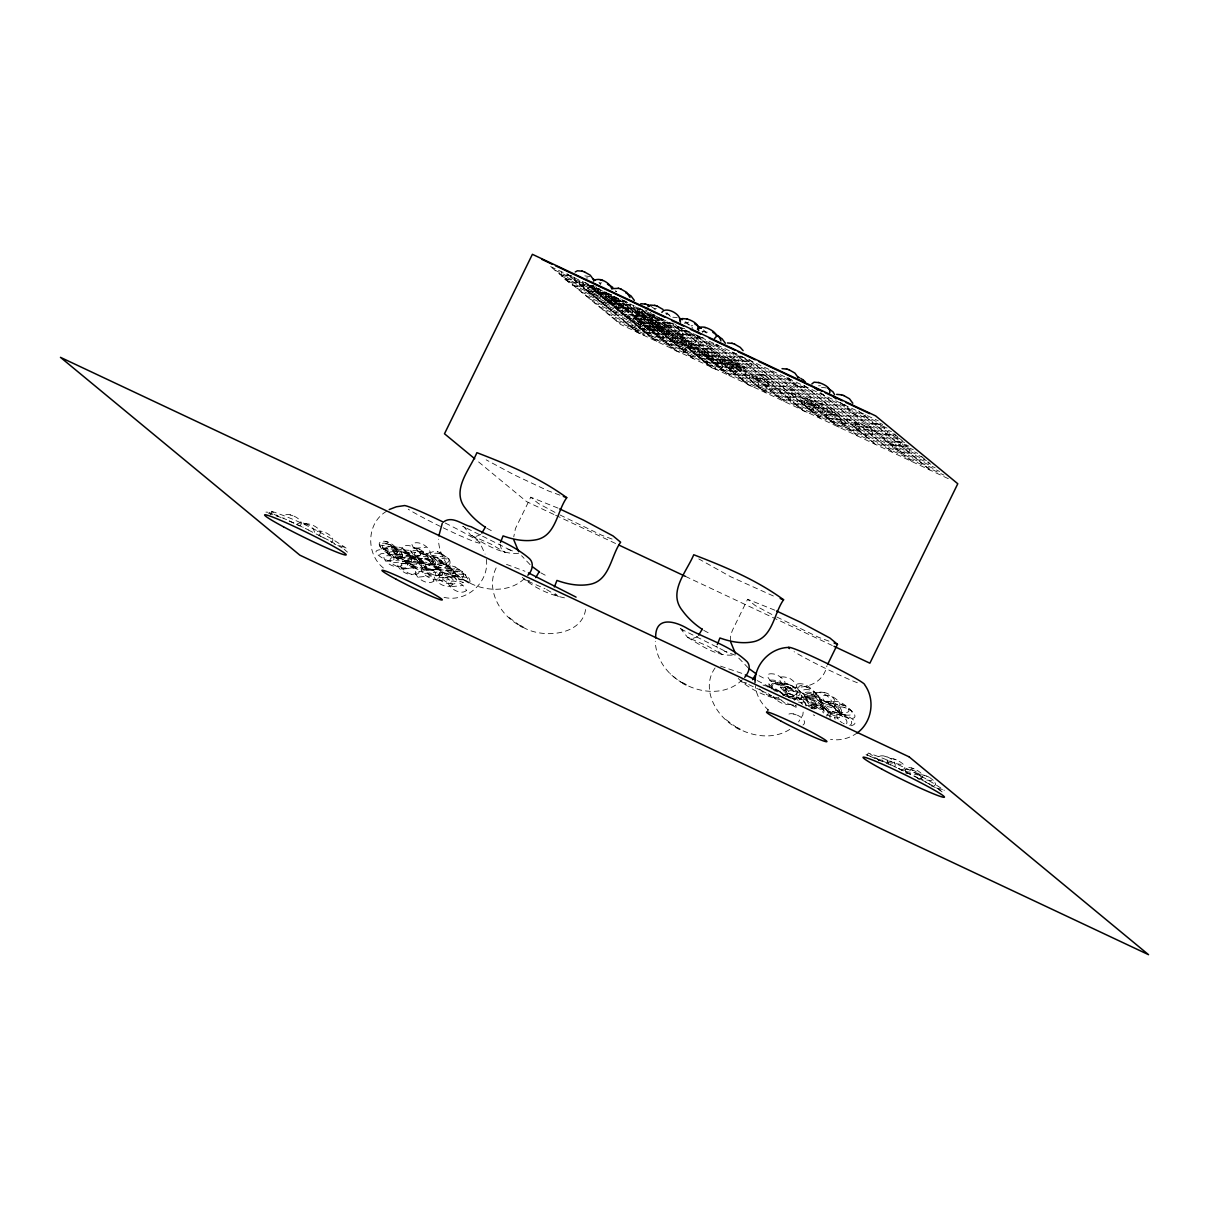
<?xml version="1.0" encoding="UTF-8"?>
<svg xmlns="http://www.w3.org/2000/svg" width="1209" height="1209" viewBox="0 0 1209 1209"><rect width="100%" height="100%" fill="white"/><g stroke="black" fill="none" stroke-linecap="round" stroke-linejoin="round"><path stroke-width="0.75" stroke-dasharray="5 3.75" d="M803.169 712.086L802.836 714.987L798.59 721.879M428.953 569.998C443.93 572.885 429.165 557.44 421.805 558.981C414.672 558.951 403.474 545.289 417.15 548.372M437.567 567.746L435.3 569.53L430.434 569.091M467.777 579.066C456.79 557.485 435.24 576.013 465.631 580.26M611.089 294.769L608.822 296.553L603.956 296.114M702.731 332.324L702.792 331.085M865.976 414.763L863.725 416.546L858.843 416.108M805.829 705.996L805.436 703.562L802.413 700.238M296.522 524.555C301.479 519.674 315.292 526.444 314.476 533.365M437.613 567.233L439.88 565.449L444.746 565.888M574.547 277.843C574.895 284.523 589.221 291.853 592.833 285.551M847.66 406.405C847.932 412.042 854.567 414.763 859.327 416.259M903.425 770.904C908.382 766.007 922.195 772.778 921.364 779.714M794.328 699.92L795.975 698.53L802.141 703.865M771.221 689.039L773.805 682.511C792.469 690.823 821.667 690.097 826.986 665.691M496.143 567.898C485.051 590.324 500.858 616.696 521.759 626.579M270.529 514.369L271.859 511.649L278.659 516.636M558.014 508.112L530.781 497.201L515.457 528.484L513.765 536.856M774.848 610.197L747.63 599.286L732.306 630.569L730.568 635.919L730.659 641.964M766.748 712.131L768.093 709.396M866.944 755.776L868.289 753.056C894.841 761.866 921.228 774.637 944.32 790.369M611.346 294.528C610.741 301.6 623.36 307.434 629.179 303.927M684.506 323.392L688.662 322.108M702.716 331.961L703.638 331.145M812.116 708.64C812.735 700.767 799.935 696.505 793.3 698.53M846.602 723.783C850.305 716.272 824.765 707.341 830.266 718.282M469.999 582.224C470.633 575.136 459.224 570.557 453.103 572.023C449.914 574.97 455.778 578.975 458.166 580.396C459.964 581.68 467.082 583.675 461.022 581.756M524.328 578.703C509.624 592.546 486.199 591.609 469.122 582.708M742.341 679.639C727.848 694.616 703.487 693.966 685.971 684.793M715.078 667.957C699.845 689.236 717.209 718.856 738.608 728.664M386.638 511.241C366.04 522.998 365.662 554.719 384.16 568.593M788.132 696.671L794.041 696.218L800.932 699.165M788.857 697.079C795.295 694.888 804.469 699.346 806.645 705.799M796.217 698.061C802.338 689.07 770.027 681.362 782.208 693.921M829.601 716.589C834.422 710.106 811.964 700.011 812.841 709.351M561.641 272.07C557.379 278.75 579.066 288.467 578.552 279.385M579.852 280.639C576.572 287.243 594.027 295.782 597.201 289.163M593.679 285.596C590.657 290.855 599.921 294.996 604.424 296.265M606.208 292.2L599.573 292.502M616.258 297.777C612.011 304.456 633.697 314.189 633.168 305.106M624.418 300.769C617.935 303.096 609.427 298.653 606.525 292.608M894.811 766.702C898.091 760.113 880.636 751.56 877.462 758.194M789.809 729.375C774.924 738.971 755.157 737.173 739.878 729.329M857.377 732.835C849.7 738.321 839.892 741.041 830.523 739.319M480.804 534.514L475.923 536.433L470.815 535.315L464.483 527.532M697.653 636.599L692.772 638.503L687.649 637.4L681.332 629.617M785.382 696.611L790.731 696.52L795.522 698.303M790.58 704.152C783.855 705.844 777.281 701.129 773.035 696.611M806.811 705.708C813.037 704.318 819.898 707.99 823.571 712.962M826.231 716.06C833.001 712.433 821.138 705.648 816.664 704.968M849.731 725.46C859.599 719.506 828.83 707.008 835.147 719.219M599.271 288.83C591.866 294.059 612.872 305.227 615.411 297.731M640.06 309.58C628.907 318.269 669.076 326.974 651.651 314.416C620.761 308.809 672.657 338.913 656.85 317.332M653.903 314.536C646.498 319.765 667.489 330.934 670.028 323.438M674.123 323.226L668.033 323.166M299.59 525.93C307.857 520.55 283.072 508.4 283.903 518.238M318.723 535.239C327.05 529.89 302.054 517.633 303.036 527.547M805.95 386.835C799.391 388.21 790.656 384.235 788.54 377.661M331.281 542.509C338.686 537.28 317.695 526.111 315.141 533.607M803.003 725.037C810.332 719.793 789.568 708.731 786.878 716.151M933.529 786.288L935.796 784.505L934.33 781.241M382.83 548.69L393.605 547.632M415.443 548.251L426.203 547.209M379.611 555.082C381.545 549.4 405.257 561.626 398.547 550.201C395.963 547.314 392.411 545.395 388.693 544.352C375.017 541.284 386.23 554.931 393.363 554.976M396.9 554.704L407.675 553.646M397.444 556.639L408.204 555.596M387.182 561.188L397.942 560.13M393.575 562.653L404.335 561.611M411.302 562.487L422.077 561.429M411.559 564.407L422.319 563.364M401.222 568.91L411.997 567.852M404.244 568.925L415.019 567.867M425.251 570.149L436.011 569.091M428.031 570.134C433.714 566.341 463.712 578.144 444.353 562.563C435.603 556.457 426.203 562.714 438.867 569.122M424.631 573.429L435.406 572.371M419.16 577.041L429.92 575.998M438.686 577.645L453.798 576.784L455.959 575.59L455.566 573.142L452.68 569.862L444.262 565.736M442.343 578.083L453.118 577.025M437.734 580.773L448.509 579.731M451.622 586.622L462.382 585.579M732.201 655.097C715.819 656.185 701.069 645.364 687.649 637.4L707.975 646.226L722.241 654.719L718.267 651.273L716.816 646.195M586.153 277.994L587.876 277.904M599.996 282.951L601.704 282.861M587.151 283.783C572.9 287.213 606.208 303.535 600.148 290.16M600.072 289.329L592.561 287.999L585.368 283.042M654.613 308.658L656.321 308.567M654.689 315.035L649.822 314.597M672.824 317.226L677.206 317.514M691.034 325.81L692.742 325.705M818.478 385.807L820.488 385.716M767.322 686.833L774.909 688.269L781.906 693.074M793.875 705.255L784.943 703.2L778.324 697.623M850.97 725.778C867.896 721.486 825.294 704.877 839.877 721.168M605.649 292.366C590.445 295.404 625.113 312.451 618.207 298.532M265.935 512.117L267.763 512.223M404.169 550.035L418.133 550.805M344.233 547.163L334.062 543.974M900.992 770.057C916.15 767.005 881.693 750.003 888.434 763.892M918.855 779.08C933.877 776.163 900.131 759.116 906.145 772.717M942.491 789.462L936.884 788.087M720.473 666.114L741.858 673.353M564.482 597.851C549.324 594.768 533.849 587.68 522.258 577.343M444.066 597.337C467.248 603.14 491.081 580.622 485.973 557.047M781.331 699.935C765.675 696.58 749.429 689.508 737.868 678.158M584.793 275.864L590.173 276.604M561.278 275.561L577.418 277.768M565.646 279.173L581.801 281.38C586.546 285.596 579.821 288.195 576.285 286.201M579.474 284.13L593.831 286.095M590.733 285.732L594.329 286.216M588.224 291.369L612.041 294.664M611.527 297.671L620.489 298.895M606.434 299.938L622.575 302.144C629.693 318.677 589.765 293.983 612.887 296.492M601.341 302.205L626.957 305.756C631.702 309.957 624.977 312.572 621.441 310.562M615.185 307.162L640.785 310.713C645.53 314.914 638.82 317.529 635.269 315.519M638.473 313.463L654.628 315.67L652.86 313.992M633.38 315.73L649.535 317.937C654.281 322.138 647.556 324.753 644.019 322.758M637.763 319.342L663.363 322.894C668.109 327.11 661.399 329.709 657.862 327.715M642.13 322.954L658.285 325.161C663.031 329.377 656.306 331.976 652.769 329.981M702.006 331.402L705.588 331.886L706.706 333.503M702.489 331.523L709.668 332.49M646.498 326.566L662.653 328.772C667.398 332.989 660.673 335.588 657.137 333.593M631.959 327.503L648.1 329.709C652.845 333.911 646.135 336.51 642.583 334.515M650.88 330.193L667.02 332.399C671.766 336.601 665.056 339.2 661.519 337.205M679.262 334.213L695.402 336.419C700.162 340.636 693.437 343.235 689.901 341.24M698.182 336.903L703.562 337.643M645.787 332.46L661.928 334.666C666.688 338.868 659.963 341.467 656.427 339.472M659.615 337.417L675.771 339.623C680.516 343.824 673.791 346.424 670.254 344.429M673.458 342.374L689.598 344.58C694.344 348.781 687.634 351.381 684.098 349.386M668.365 344.641L703.442 349.537C708.187 353.738 701.462 356.338 697.925 354.343M682.193 349.597L698.349 351.804C703.094 356.005 696.384 358.62 692.833 356.61M696.036 354.554L712.177 356.761C716.937 360.962 710.212 363.577 706.676 361.567M733.878 359.934L750.033 362.141C754.779 366.342 748.054 368.941 744.517 366.947M700.404 358.166L716.559 360.373C721.305 364.574 714.579 367.188 711.043 365.194M719.325 360.856L735.48 363.063C740.225 367.264 733.515 369.878 729.964 367.868M704.787 361.778L720.927 363.985C725.672 368.186 718.962 370.8 715.411 368.805M714.247 363.123L739.848 366.675C744.593 370.876 737.883 373.49 734.347 371.495M728.075 368.08L744.23 370.286C748.976 374.488 742.25 377.102 738.714 375.107M755.746 377.994L771.886 380.2C776.646 384.417 769.921 387.016 766.385 385.021M821.485 387.288L826.865 388.029M800.902 402.37L817.057 404.577C821.803 408.778 815.078 411.377 811.541 409.383M805.285 405.982L830.885 409.534C835.631 413.735 828.921 416.334 825.369 414.339M827.863 418.163L844.003 420.369C848.748 424.571 842.038 427.185 838.487 425.19M841.691 423.12L857.846 425.326C862.591 429.527 855.866 432.142 852.33 430.147M855.534 428.077L871.674 430.283C878.792 446.831 838.865 422.122 861.987 424.631M891.94 445.214L908.095 447.421C912.84 451.637 906.115 454.236 902.579 452.242M379.324 545.017L395.479 547.224C395.932 555.808 405.937 564.663 414.974 560.538C412.133 548.871 398.456 550.775 389.963 552.029M382.24 547.798L398.396 550.004M410.697 551.803L426.837 554.009L428.364 558.074L424.767 559.525M431.386 555.309L447.542 557.515C452.287 561.732 445.577 564.331 442.026 562.336M392.91 550.745L409.05 552.951C416.168 569.484 376.241 544.791 399.363 547.299M385.323 550.579C394.24 552.921 399.438 565.238 384.87 559.51C361.068 546.015 391.716 549.022 401.584 552.921C406.98 562.517 389.056 556.911 386.381 552.075C381.001 542.478 398.91 548.085 401.584 552.921M433.185 557.122L449.325 559.329C455.914 576.648 414.415 548.886 437.854 551.878M414.672 555.097L430.827 557.304C435.572 561.52 428.863 564.119 425.311 562.125M397.308 554.266L413.448 556.472M417.785 557.984L433.925 560.19C438.686 564.391 431.961 567.006 428.424 564.996M428.606 560.598L444.761 562.805C449.506 567.006 442.781 569.62 439.245 567.61M400.255 556.971L416.395 559.178C421.155 563.379 414.43 565.993 410.894 563.983M419.795 562.064L449.219 566.265M404.32 560.326L420.475 562.533C427.578 579.081 387.651 554.372 410.773 556.896M418.314 562.971L434.469 565.177M436.268 566.961L452.408 569.167C457.153 573.368 450.443 575.968 446.907 573.973M446.469 569.681L462.609 571.887C469.727 588.435 429.799 563.726 452.922 566.235M438.293 569.333L454.448 571.54M450.126 572.809L466.266 575.016M452.725 575.514L468.88 577.721M878.082 759.63L894.237 761.836M887.497 762.516L903.637 764.723M905.36 771.554L921.5 773.76M905.889 773.246L920.245 775.211M918.024 778.838L934.179 781.044L929.948 777.689M518.495 553.48C501.01 554.342 485.051 544.428 470.815 535.315L491.126 544.156L505.392 552.649L501.418 549.203L499.967 544.11M571.615 275.576C558.377 273.234 570.013 286.321 576.769 286.352M598.243 288.286C602.384 292.049 593.679 286.397 591.533 287.394C585.473 286.397 587.816 293.183 591.322 294.679C595.901 300.149 612.812 300.346 602.233 291.626M598.576 291.384C584.174 289.268 599.15 303.973 606.102 302.507C617.013 301.57 602.158 291.021 599.059 291.535M602.943 294.996C588.541 292.895 603.518 307.585 610.469 306.119C621.396 305.182 606.525 294.633 603.427 295.147M626.957 305.756C614.535 292.941 600.178 303.519 621.925 310.728M626.247 301.298C604.107 299.741 643.883 323.347 636.418 307.101M607.326 298.608C592.924 296.507 607.9 311.197 614.837 309.731C625.763 308.794 610.893 298.245 607.795 298.759M611.694 302.22C598.455 299.877 610.092 312.95 616.832 312.995C630.902 315.443 616.756 301.555 612.177 302.371M621.154 303.565C606.752 301.464 621.728 316.153 628.68 314.703C639.606 313.751 624.736 303.202 621.638 303.716M630.614 304.91C617.376 302.567 629.012 315.64 635.753 315.685M625.521 307.177C611.119 305.076 626.096 319.765 633.048 318.315C643.974 317.363 629.103 306.814 626.005 307.328M629.904 310.789C615.502 308.688 630.478 323.377 637.415 321.926C648.341 320.974 633.471 310.441 630.373 310.94M639.833 312.285C626.156 309.217 637.37 322.879 644.503 322.909M643.732 315.745C629.194 313.675 644.578 328.576 651.545 326.898C659.101 327.473 653.48 319.282 649.671 318.209C647.918 316.849 640.422 314.733 646.558 316.682M653.676 317.242C639.999 314.174 651.198 327.835 658.331 327.866M633.244 305.771C633.833 307.479 634.801 313.811 639.909 314.929C643.203 316.637 650.654 319.75 651.817 314.869M667.504 322.214C639.984 323.906 700.102 345.245 670.98 323.468M638.639 318.012C624.237 315.912 639.213 330.601 646.165 329.15C657.091 328.198 642.221 317.665 639.123 318.179M648.583 319.524C634.906 316.441 646.105 330.102 653.253 330.133M657.575 320.702C643.158 318.602 658.149 333.291 665.086 331.84C676.012 330.888 661.142 320.355 658.044 320.869M629.179 316.667C614.777 314.567 629.753 329.256 636.705 327.805C647.631 326.853 632.76 316.32 629.662 316.834M661.943 324.314C648.704 321.987 660.326 335.044 667.081 335.089C681.151 337.538 667.005 323.649 662.426 324.48M671.403 325.659C657.001 323.559 671.977 338.248 678.929 336.797C689.84 335.845 674.985 325.312 671.887 325.825M633.561 320.294C620.323 317.952 631.944 331.009 638.7 331.054C652.769 333.503 638.609 319.614 634.03 320.445M643.022 321.624C628.62 319.524 643.596 334.228 650.533 332.762C661.459 331.81 646.588 321.277 643.49 321.79M652.951 323.135C639.289 320.053 650.487 333.714 657.62 333.744M681.876 328.123L684.732 328.636M685.715 330.782C672.038 327.699 683.236 341.361 690.384 341.391M647.389 325.251C632.987 323.135 647.964 337.84 654.915 336.374C665.842 335.422 650.971 324.889 647.873 325.402M657.333 326.747C643.656 323.664 654.855 337.341 661.988 337.356M666.31 327.926C651.908 325.825 666.884 340.53 673.836 339.064C684.762 338.112 669.892 327.579 666.794 328.092M648.1 329.709C635.677 316.894 621.32 327.458 643.067 334.666M686.244 331.75L689.1 332.263M670.693 331.553C656.275 329.437 671.267 344.142 678.204 342.676C689.13 341.724 674.259 331.19 671.161 331.704M689.614 334.228C675.211 332.127 690.188 346.832 697.14 345.366C708.051 344.414 693.195 333.88 690.082 334.394M652.24 329.014C638.564 325.931 649.762 339.608 656.895 339.623M661.217 330.208C646.815 328.092 661.791 342.797 668.743 341.331C679.67 340.394 664.799 329.845 661.701 330.359M675.771 339.623C663.348 326.808 648.991 337.371 670.738 344.58M675.06 335.165C660.658 333.049 675.635 347.754 682.586 346.288C693.498 345.351 678.642 334.802 675.544 335.316M679.911 338.928C666.235 335.845 677.433 349.522 684.566 349.552M708.822 343.93L714.912 343.976L713.083 343.129M683.81 342.389C669.393 340.288 684.385 354.978 691.321 353.512C702.248 352.575 687.377 342.026 684.279 342.54M693.739 343.885C680.062 340.802 691.276 354.479 698.409 354.509M702.731 345.079C688.329 342.963 703.306 357.668 710.257 356.202C721.168 355.265 706.313 344.716 703.2 345.23M674.335 341.044C659.933 338.943 674.909 353.632 681.861 352.167C692.787 351.23 677.917 340.681 674.818 341.195M707.099 348.691C692.697 346.59 707.673 361.279 714.625 359.814C725.551 358.877 710.68 348.328 707.582 348.842M688.662 346.152C674.985 343.069 686.183 356.746 693.316 356.776M697.638 347.346C683.236 345.245 698.213 359.934 705.164 358.469C716.091 357.532 701.22 346.983 698.122 347.497M702.489 351.109C688.813 348.026 700.011 361.703 707.144 361.733M711.466 352.303C698.243 349.96 709.864 363.032 716.62 363.078C730.689 365.526 716.529 351.638 711.95 352.454M715.849 355.914C701.447 353.814 716.423 368.503 723.375 367.052C734.286 366.1 719.431 355.552 716.317 356.066M725.793 357.411C712.116 354.328 723.314 368.004 730.448 368.035M706.857 354.721C693.18 351.638 704.394 365.314 711.527 365.345M711.24 358.332C697.563 355.265 708.761 368.926 715.894 368.957M720.216 359.526C705.814 357.426 720.791 372.115 727.742 370.664C738.669 369.712 723.798 359.164 720.7 359.678M730.16 361.023C716.484 357.94 727.682 371.616 734.815 371.647M734.528 364.634C720.851 361.567 732.065 375.228 739.198 375.258M724.584 363.138C710.182 361.038 725.158 375.727 732.11 374.276C743.036 373.324 728.166 362.791 725.068 363.305M738.427 368.095C724.025 365.995 739.001 380.684 745.953 379.233C756.864 378.281 742.009 367.748 738.911 368.261M762.199 374.563C748.522 371.48 759.72 385.142 766.869 385.172M747.177 375.319C732.76 373.218 747.751 387.908 754.688 386.457C765.614 385.505 750.744 374.971 747.646 375.485M756.638 376.664C742.235 374.563 757.212 389.253 764.148 387.802C775.075 386.85 760.204 376.316 757.106 376.83M761.005 380.276C747.767 377.949 759.403 391.006 766.143 391.051C780.213 393.499 766.068 379.611 761.489 380.442M784.293 386.578C769.891 384.477 784.868 399.182 791.819 397.716C802.746 396.764 787.875 386.23 784.777 386.744M779.216 388.86C764.813 386.744 779.79 401.448 786.742 399.983C797.653 399.046 782.782 388.497 779.684 389.011M793.044 393.817C778.505 391.731 793.905 406.632 800.857 404.955C808.413 405.529 802.791 397.338 798.983 396.265C797.23 394.905 789.734 392.804 795.87 394.738M807.355 398.925C793.678 395.842 804.892 409.519 812.025 409.549M811.254 402.385C798.016 400.043 809.652 413.1 816.392 413.161C830.462 415.594 816.317 401.72 811.738 402.537M830.885 409.534C818.463 396.718 804.106 407.282 825.853 414.506M801.794 401.04C787.391 398.94 802.368 413.629 809.32 412.163C820.231 411.226 805.375 400.678 802.277 401.192M815.622 405.997C802.383 403.655 814.02 416.712 820.76 416.773C834.83 419.221 820.684 405.332 816.105 406.148M829.465 410.954C815.062 408.854 830.039 423.543 836.991 422.077C847.902 421.14 833.031 410.592 829.933 411.105M834.316 414.717C820.639 411.634 831.837 425.311 838.97 425.341M884.081 427.412C879.804 422.243 862.954 421.382 872.777 430.192C877.039 435.482 894.373 436.751 884.474 427.684M857.846 425.326C845.408 412.511 831.067 423.09 852.813 430.298M889.174 434.394C875.936 432.066 887.557 445.124 894.312 445.169C908.382 447.617 894.222 433.729 889.643 434.56M908.095 447.421C895.657 434.62 881.316 445.184 903.063 452.393M395.479 547.224C383.057 534.408 368.7 544.972 390.447 552.181M439.638 553.677C425.795 550.775 435.905 562.23 442.509 562.487M430.827 557.304C418.405 544.503 404.048 555.067 425.795 562.276M433.925 560.19C421.503 547.375 407.161 557.953 428.908 565.162M435.059 557.153C421.382 554.07 432.595 567.746 439.728 567.777M416.395 559.178C413.025 552.498 392.079 550.201 403.353 560.281M448.932 576.345C438.746 575.544 436.147 557.787 423.392 558.105C408.31 563.364 437.854 569.605 438.897 575.333M442.721 563.515C421.805 563.923 452.529 575.031 453.39 580.728C446.212 592.032 420.747 563.817 447.375 574.124M773.609 673.972C759.207 671.872 774.183 686.561 781.12 685.095C792.046 684.158 777.175 673.609 774.077 674.123M785.502 677.161C772.279 674.818 783.9 687.876 790.656 687.921C804.726 690.369 790.565 676.481 785.986 677.312M802.171 683.901C787.769 681.8 802.746 696.49 809.698 695.024C820.609 694.087 805.753 683.538 802.655 684.052M774.455 680.259C760.053 678.143 775.029 692.848 781.981 691.382C792.908 690.445 778.037 679.896 774.939 680.41M775.649 682.103C769.302 678.838 765.841 685.775 772.279 688.858M785.865 683.417C771.508 681.362 786.394 695.916 793.391 694.54C801.204 695.447 795.854 686.969 791.819 685.866C790.051 684.506 782.555 682.405 788.706 684.339M809.305 697.034C833.137 699.24 790.459 674.305 800.162 692.032C800.796 705.149 768.335 681.785 789.341 684.762M808.655 689.734C794.253 687.634 809.229 702.323 816.181 700.872C827.107 699.92 812.236 689.372 809.138 689.886M824.387 692.757C813.959 689.538 818.357 698.681 822.861 702.686C822.135 708.973 810.725 700.797 810.242 707.25M790.218 688.299C775.846 686.244 790.746 700.797 797.744 699.422C805.542 700.328 800.192 691.85 796.172 690.747C794.404 689.387 786.908 687.286 793.044 689.221M819.929 692.606C805.526 690.505 820.503 705.195 827.455 703.744C838.381 702.792 823.51 692.243 820.412 692.757M762.985 685.065L771.07 687.664L776.843 692.787M810.272 692.349C795.87 690.248 810.846 704.938 817.798 703.487C828.709 702.535 813.853 692.001 810.755 692.515M828.528 695.492C814.125 693.377 829.102 708.081 836.054 706.615C846.98 705.678 832.109 695.13 829.011 695.643M793.86 691.488C787.527 688.223 784.052 695.175 790.505 698.243M811.602 694.223C805.254 690.974 801.794 697.91 808.232 700.978C809.546 702.928 819.914 706.056 813.43 703.91M812.433 695.991C794.328 693.044 819.536 714.851 823.692 704.454M837.505 701.628C823.102 699.512 838.079 714.217 845.031 712.751C855.957 711.814 841.086 701.265 837.988 701.779M830.583 701.764C828.513 701.175 823.253 700.313 823.495 703.759M782.465 694.812C804.106 696.384 765.312 672.869 772.037 688.858M837.505 711.058C841.676 716.348 859.1 717.602 849.186 708.55C843.61 702.58 825.233 702.081 839.484 712.766C844.623 722.332 826.533 716.453 824.024 711.693C818.856 703.003 834.391 707.189 837.686 711.058M828.573 703.215C842.25 706.298 831.036 692.621 823.903 692.591M830.598 704.907C816.196 702.807 831.172 717.496 838.124 716.03C849.035 715.093 834.18 704.545 831.082 705.059M843.429 707.174C828.89 705.104 844.275 720.005 851.242 718.327C858.783 718.902 853.176 710.711 849.368 709.638C847.615 708.278 840.104 706.162 846.255 708.111M779.337 698.303L773.79 696.928M798.529 702.097C811.768 704.439 800.131 691.367 793.376 691.321M810.952 708.278C820.654 711.512 817.118 701.024 810.967 699.573M811.949 695.84C821.682 697.019 823.571 708.308 832.109 711.33C849.217 717.436 839.182 702.474 830.099 701.613M924.492 775.392C922.104 774.304 915.561 774.485 917.843 778.596M529.814 580.97L524.706 579.852L545.017 588.677M746.663 683.04L741.555 681.936L745.862 683.523M784.309 694.162L795.356 699.059M790.852 698.152L788.011 697.245M770.858 696.263L764.677 693.724L759.448 688.918M796.157 707.341L787.512 703.109M615.759 291.324L616.635 291.671M597.034 288.694L594.208 287.772M592.863 288.12L595.689 289.042M666.008 313.418L669.318 315.02M588.315 284.039L591.639 288.528L597.427 291.792M587.77 290.387L590.596 291.309M619.612 300.875L616.786 299.953M615.441 300.3L618.267 301.222M644.926 310.018L647.087 310.728M592.138 293.999L594.964 294.92M639.984 308.748L647.676 313.887M641.994 312.995L649.535 317.937M655.822 317.952L663.363 322.894M658.195 317.317L665.887 322.455M614.716 306.179L617.542 307.116M642.387 316.093L645.213 317.03M687.861 331.493L689.19 332.037M650.744 320.234L658.285 325.161M675.423 324.48L678.309 327.775L684.098 331.039M696.596 335.437L697.925 335.996M655.112 323.846L662.653 328.772M614.006 312.058L616.832 312.995M659.479 327.458L667.02 332.399M697.563 335.467L700.888 339.956L706.676 343.22M732.08 352.121L734.347 353.134M736.493 353.844L734.135 353.073M742.492 357.199L743.369 357.547M640.755 324.828L637.929 323.906M654.386 329.725L661.928 334.666M668.426 334.742L665.6 333.82M682.057 339.638L689.598 344.58M664.255 334.168L667.081 335.089M695.9 344.595L703.442 349.537M727.939 358.121L739.848 366.675M690.807 346.862L698.349 351.804M786.711 377.828L788.963 378.84M791.109 379.55L788.767 378.78M704.635 351.819L712.177 356.761M635.874 330.133L638.7 331.054M732.306 361.733L735.359 363.168M709.018 355.431L720.927 363.985M742.689 357.26C728.574 351.623 733.274 364 742.371 366.236M736.689 365.345L744.23 370.286M764.345 375.274L771.886 380.2M797.502 386.003L800.343 386.94M713.386 359.043L716.423 360.478M713.778 362.141L716.62 363.078M840.27 402.96L843.58 404.562M845.726 405.272L843.383 404.486M809.516 399.635L817.057 404.577M823.541 404.652L820.715 403.73M878.883 424.495L876.057 423.558M763.317 390.129L766.143 391.051M836.462 415.428L844.003 420.369M850.501 420.46L847.66 419.523M864.133 425.341L871.674 430.283M813.566 412.224L816.392 413.161M900.75 442.554L897.909 441.617M817.934 415.836L820.76 416.773M863.815 434.318L866.641 435.255M891.486 444.232L894.312 445.169M440 552.589L449.325 559.329M441.784 554.387L447.572 557.651M419.296 549.082L426.837 554.009M423.482 552.437L420.656 551.5M437.22 557.863L444.761 562.805M388.134 542.342L385.308 541.42M426.596 555.324L423.754 554.387M401.509 548.009L409.05 552.951M441.874 561.384L439.048 560.462M391.051 545.123L388.225 544.201M455.068 566.945L462.609 571.887M452.408 569.167L447.919 565.661L442.237 563.349M394.24 548.04L391.414 547.118M441.466 563.364L445.063 564.286M428.606 559.404L425.78 558.467M292.895 515.82L290.054 514.883M458.921 570.134L456.095 569.212M409.065 554.296L406.224 553.374M418.979 558.059L421.805 558.981L417.755 560.296L419.266 564.346L423.754 567.852L429.437 570.149M412.934 557.606L420.475 562.533M306.013 523.996L303.172 523.059M807.476 687.347L804.65 686.425M269.259 512.707L272.252 513.674M401.192 556.986L404.018 557.908M454.75 575.922L457.576 576.859M791.502 685.473L799.194 690.611M405.589 560.523L408.415 561.444M393.726 556.956L396.552 557.878M458.407 579.051L461.233 579.988M777.795 682.813C784.732 683.735 791.789 696.052 779.82 692.561M404.773 561.233C416.652 572.582 390.371 568.034 390.054 559.404C394.104 552.725 403.519 561.052 408.733 563.273M813.748 694.933L819.536 698.197M787.815 686.999L790.656 687.921M843.61 705.346L840.769 704.409M412.601 566.568C427.125 572.749 413.644 577.826 406.42 571.812C391.55 562.064 409.579 561.339 415.458 567.505M799.466 691.185L807.159 696.324M820.639 699.24L826.412 702.505M788.177 693.256L791.018 694.178M791.185 694.45L794.011 695.371M777.674 691.85L775.422 690.838M843.081 714.262L845.907 715.184M832.412 711.451L835.238 712.373M796.308 714.927L793.482 713.99M896.292 759.856L893.466 758.92M886.892 756.97L884.066 756.033M914.17 768.879L911.329 767.957M866.022 754.522L886.061 762.486L917.178 777.447M870.057 756.32L896.67 767.594M912.901 770.329L910.075 769.408M926.638 776.102L927.968 776.662M606.691 293.077L609.517 293.999M612.404 296.341L615.245 297.263M597.231 291.732L600.057 292.654M627.728 302.567L621.789 300.119M647.48 313.826L650.306 314.763M661.308 318.783L663.665 319.554M639.365 312.134L642.191 313.071M653.192 317.09L656.019 318.027M667.036 322.047L669.862 322.984M665.691 322.395L668.517 323.332M682.344 328.289L677.463 326.415M685.231 330.616L688.072 331.553M683.886 330.964L686.727 331.901M648.1 319.357L650.941 320.294M697.729 335.921L700.071 336.707M652.482 322.969L655.308 323.906M715.94 344.489L718.282 345.275M656.85 326.596L659.676 327.518M706.479 343.16L709.305 344.081M651.757 328.863L654.598 329.785M679.428 338.777L682.254 339.699M693.271 343.734L696.097 344.656M725.309 357.26L728.135 358.196M688.178 346.001L691.004 346.923M702.006 350.958L704.847 351.895M729.677 360.871L732.503 361.808M742.175 366.176L745.001 367.113M706.388 354.569L709.215 355.506M734.059 364.483L736.885 365.42M761.715 374.397L764.556 375.334M710.756 358.181L713.582 359.118M806.887 398.774L809.713 399.695M833.832 414.566L836.658 415.503M861.503 424.48L864.329 425.417M437.371 551.712L440.197 552.649M439.154 553.526L441.98 554.447M416.667 548.206L419.508 549.143M434.59 557.001L437.416 557.923M398.879 547.148L401.72 548.07M452.438 566.084L455.264 567.021M410.289 556.729L413.13 557.666M788.872 684.611L791.699 685.533M775.165 681.936L777.991 682.873M811.118 694.072L813.944 694.994M408.536 563.213L411.377 564.15M826.215 702.444C838.079 704.454 839.802 718.327 824.886 710.469C812.66 705.059 818.644 696.988 829.042 703.2M806.962 696.263L809.788 697.2M924.008 775.241L926.835 776.163M811.118 707.477C843.61 711.723 784.732 682.541 807.808 705.844M814.73 715.516L813.264 714.882M559.933 495.161L548.025 490.778L513.961 474.744L486.154 459.843M773.382 595.992L730.81 576.814L698.802 558.936M612.117 539.078L601.916 535.315L558.241 514.127M828.966 641.148L818.765 637.385L775.075 616.197M507.795 549.188L515.775 552.12M506.495 564.361L525.008 571.268M735.163 655.142L724.629 651.258L727.35 652.271L679.609 628.363L681.816 629.693M273.959 514.354L287.802 520.172M280.956 517.452L268.685 513.477L270.03 510.742C296.583 519.553 322.969 532.323 346.061 548.07M930.809 785.684L935.358 787.482M430.903 569.152C403.942 562.155 441.784 592.35 439.834 572.779C464.74 572.28 459.027 595.901 439.29 576.194M796.353 706.026L795.598 705.708M684.717 322.183L687.256 323.423M810.529 707.235L808.337 706.162M523.029 627.244C543.053 639.229 584.189 635.435 585.821 607.13M606.011 292.79L603.85 291.701M660.628 318.496L658.467 317.423M289.48 520.943L308.431 529.89M289.087 520.988L298.411 525.28M550.624 266.6L833.968 399.983M835.676 400.784L878.354 420.883M554.991 270.212L882.721 424.495M559.359 273.823L887.089 428.107M563.742 277.435L891.471 431.719M568.109 281.062L895.839 435.331M572.477 284.674L900.206 438.943M576.859 288.286L904.589 442.554M581.227 291.898L908.956 446.166M585.594 295.51L913.324 449.778M589.977 299.122L917.707 453.39M594.344 302.734L922.074 457.017M598.712 306.345L926.442 460.629M603.095 309.957L930.824 464.241M607.462 313.569L935.192 467.853M611.83 317.181L939.559 471.465M616.212 320.808L943.942 475.077M948.309 478.688L620.58 324.42L550.458 266.464M553.934 514.475L526.61 501.614L476.18 459.949M555.641 515.276L617.119 544.216M685.427 576.376L832.306 645.515M510.5 550.186L462.775 526.278L466.069 528.288M757.212 680.576L788.011 696.414M796.308 706.101L795.386 705.663M748.749 684.596L760.219 689.991M616.363 297.762L622.575 302.144M898.317 768.38L926.85 782.495M844.199 723.859L843.293 723.405M784.596 695.205L782.903 694.434L783.326 695.659M823.586 395.207L819.974 392.985M928.436 776.873L929.313 777.342M308.31 530.041L328.576 540.196M744.744 358.212L750.033 362.141M599.8 283.767L600.586 284.191M690.127 332.505L695.402 336.419M635.496 306.784L640.785 310.713M319.599 535.723L327.11 539.652M683.161 683.281C667.746 675.121 655.746 659.056 655.293 641.254M466.311 581.197C450.897 573.051 438.897 556.986 438.444 539.169M737.052 727.818L723.798 718.04M520.202 625.733L506.949 615.97M771.871 614.489L755.232 605.573L747.63 599.286M555.022 512.404L538.383 503.488L530.781 497.201M703.744 630.357L709.532 633.471M811.163 699.679C806.373 695.356 792.892 697.004 802.564 704.258M486.895 528.288L492.683 531.386M759.086 675.68L763.423 678.007M761.866 690.762L771.584 695.976M540.786 572.824L546.574 575.922M546.634 589.554L559.283 597.186L555.309 593.74M684.717 684.128L678.929 681.03L669.907 673.519M467.868 582.043L462.08 578.945L453.058 571.434M928.482 783.402L935.01 786.999M925.369 781.951L932.985 786.152M330.223 541.088L342.888 548.342M771.251 695.719L768.244 693.709M936.552 787.92L941.146 790.656M879.638 760.567L870.117 753.948M689.614 324.979L687.528 323.589L688.51 324.934M651.107 306.436L653.192 307.842M840.134 721.38L842.341 722.861M782.465 694.132L784.686 695.613M703.442 329.936L705.588 331.886M667.02 312.799L670.3 316.365M938.698 789.553L942.113 791.925M344.097 549.188L347.482 552.15M893.935 433.759L902.519 440.847M921.122 456.216L929.706 463.319M858.556 411L930.099 470.12M840.346 402.416L911.888 461.551M820.699 392.668L893.693 452.982M803.925 385.278L875.482 444.413M787.15 377.888L857.272 435.829M770.375 370.498L839.061 427.261M749.308 359.572L820.866 418.692M732.533 352.182L802.655 410.123M715.758 344.792L784.445 401.554M696.112 335.044L766.234 392.985M677.917 326.46L748.023 384.417M661.142 319.085L729.828 375.833M641.495 309.323L711.617 367.264M621.864 299.575L693.407 358.695M605.089 292.185L675.196 350.126M585.443 282.422L657.001 341.558M567.233 273.854L638.79 332.989M773.201 696.837L776.133 699.255L773.488 696.958M680.41 628.302L682.919 630.373M748.311 668.018L738.427 657.787M530.131 564.679L521.578 555.717M685.624 321.639L687.377 323.317M653.585 308.114L655.338 309.791M598.969 282.407L600.722 284.07M792.953 698.394L794.751 700.102M768.788 710.333C761.504 704.137 756.078 695.311 755.413 685.654M691.911 327.125L692.878 328.546M650.397 312.254L651.379 313.675M595.78 286.548L596.747 287.954M877.9 759.388L878.883 760.809M445.229 523.044A42.36 2.584 26.1 0 1 480.003 542.992L485.096 554.1M665.932 312.753L666.416 314.597M615.683 290.644L616.122 291.853M857.332 682.753A42.36 2.584 26.1 0 1 794.101 651.711M480.003 542.992A42.36 2.584 26.1 0 1 442.026 527.23M440.378 526.429A42.36 2.584 26.1 0 1 408.249 509.216M824.719 707.537C819.732 712.554 807.28 706.041 806.448 699.407C812.478 695.764 822.573 701.22 824.719 707.537M839.424 710.726C834.437 715.804 822.876 709.32 821.047 703.185C826.049 698.122 837.595 704.605 839.424 710.726M420.717 554.825C415.684 559.888 404.154 553.374 402.325 547.254C407.373 542.191 418.888 548.705 420.717 554.825M397.61 552.604C392.426 557.304 380.956 551.138 379.278 544.791C384.462 540.091 395.932 546.256 397.61 552.604M401.947 565.102C396.809 569.802 384.402 563.485 383.721 556.699C389.887 553.405 399.983 558.573 401.947 565.102M411.664 558.618C406.496 563.318 395.011 557.153 393.333 550.805C398.517 546.105 409.987 552.271 411.664 558.618C412.345 567.051 396.446 559.571 394.391 554.75C393.711 546.181 409.624 553.722 411.71 558.543M416.002 572.824C410.818 577.524 399.333 571.358 397.67 565.011C402.839 560.311 414.324 566.477 416.002 572.824M426.067 566.401C420.898 571.101 409.413 564.935 407.735 558.588C412.919 553.888 424.389 560.054 426.067 566.401M426.324 568.321C421.155 573.021 409.67 566.855 407.992 560.508C413.176 555.808 424.646 561.973 426.324 568.321M430.208 552.165C425.039 556.865 413.554 550.699 411.876 544.352C417.06 539.652 428.53 545.818 430.208 552.165M433.925 580.955C428.757 585.655 417.271 579.489 415.594 573.142C420.777 568.442 432.248 574.607 433.925 580.955M440.016 574.063C434.847 578.763 423.362 572.598 421.684 566.25C426.868 561.55 438.338 567.716 440.016 574.063M442.796 574.048C437.628 578.748 426.142 572.582 424.465 566.235C429.648 561.535 441.119 567.701 442.796 574.048M452.498 584.688C447.33 589.388 435.844 583.222 434.167 576.874C439.351 572.174 450.821 578.34 452.498 584.688M466.387 590.536C461.218 595.236 449.733 589.07 448.055 582.723C453.239 578.038 464.709 584.189 466.387 590.536"/><path stroke-width="1.5" d="M755.036 682.601C754.597 664.285 770.284 647.858 788.585 647.419M438.837 535.889L442.252 523.376M655.686 637.974C654.915 615.744 674.788 620.837 687.951 628.816C707.794 639.531 731.037 646.029 747.464 662.079C751.242 667.126 748.205 673.111 744.699 677.342M720.942 340.908L719.415 336.843L712.766 332.263M593.362 281.123C598.606 276.347 609.956 282.513 611.799 288.891M647.979 306.829L650.246 305.046L655.112 305.484M680.017 320.355L682.284 318.572L687.15 319.01M811.844 383.963L814.11 382.18L818.977 382.618M500.481 542.418L503.065 535.889C513.901 539.788 525.719 542.055 537.159 539.562C556.08 535.058 557.107 511.12 566.734 497.67C539.773 477.887 508.037 464.634 476.89 452.665C469.833 469.712 450.625 490.144 465.556 508.536C471.011 515.986 477.887 522.348 485.625 527.396M554.372 586.954L556.956 580.426C567.807 584.325 579.625 586.592 591.05 584.098C609.971 579.595 610.998 555.656 620.625 542.206L613.023 535.919L583.554 520.142L559.707 508.913M717.33 644.503L719.914 637.974C730.75 641.873 742.568 644.125 754.008 641.631C772.929 637.143 773.956 613.205 783.583 599.755C756.622 579.972 724.886 566.719 693.739 554.75C686.667 571.781 667.474 592.214 682.405 610.621C687.845 618.071 694.737 624.418 702.459 629.466M485.398 527.048L481.832 533.078M539.29 571.585L535.723 577.615M702.248 629.133L698.666 635.148M756.139 673.67L752.572 679.685M827.802 664.043L837.474 644.291L829.873 638.004L800.403 622.212L776.556 610.998M527.849 575.257C532.58 570.648 534.499 562.397 528.62 557.908C511.906 543.718 490.325 536.766 471.117 526.731C462.503 524.872 453.103 515.941 444.338 521.351M575.257 271.965L577.418 270.771L582.285 271.194M679.76 320.597C681.045 313.796 665.237 306.013 661.867 312.436M829.782 392.774C831.006 387.152 823.133 383.903 818.493 382.467M857.377 732.835C872.112 721.939 875.482 699.497 864.631 684.732A42.36 2.584 26.1 0 0 823.238 661.565A42.36 2.584 26.1 0 0 789.462 648.583M612.056 288.649L618.691 288.346M705.361 327.579C702.988 326.49 696.429 326.672 698.726 330.782M697.427 329.528C700.449 324.284 691.185 320.128 686.667 318.859M389.192 509.548L396.356 506.783L403.957 505.664A42.36 2.584 26.1 0 1 443.582 522.243M714.413 338.475C720.76 334.697 709.366 328.243 704.877 327.427M640.785 303.701L645.651 304.139M727.44 342.948L732.306 343.386M782.057 368.654L786.938 369.093M836.688 394.376L841.555 394.814M584.431 271.904L590.219 275.168L593.543 279.657M602.838 280.548L600.012 279.611M593.181 279.143L594.964 279.914M620.852 289.057L626.625 292.321L630.01 297.459M657.258 306.194L663.046 309.459M647.797 304.849L650.049 305.862M679.836 318.375L682.526 319.614M734.467 344.097L740.24 347.361L743.127 350.64M789.084 369.803L794.872 373.067L798.197 377.556M843.701 395.524L849.489 398.789L852.813 403.262M581.801 271.043L584.627 271.98M618.222 288.18L621.048 289.117M654.628 305.333L657.454 306.255M645.168 303.988L647.994 304.91M731.823 343.22L734.664 344.157M786.454 368.941L789.281 369.863M841.071 394.648L843.897 395.585M563.334 496.415L566.734 497.67M780.183 598.5L783.583 599.755M834.074 643.037L837.474 644.291M798.031 377.102L799.617 377.812M607.507 284.281L608.339 284.644M625.718 292.85L626.549 293.213M694.555 323.695L701.22 328.274M541.874 259.376L552.12 264.197M555.536 265.799L664.769 317.226M671.599 320.445L683.553 326.067M690.369 329.286L700.615 334.107M709.154 338.127L734.755 350.172M738.17 351.774L755.232 359.814M758.648 361.415L821.803 391.157M825.218 392.759L842.295 400.799M845.711 402.401L869.603 413.644M618.827 545.032L685.427 576.376M834.014 646.316L869.875 663.197L957.785 483.751L875.664 415.896L532.398 254.313L444.489 433.759L474.744 458.755M528.424 572.87L576.073 597.125M745.258 674.954L755.504 679.775M717.572 336.072L722.045 338.792L725.37 343.265M699.376 327.503L700.736 328.183M627.018 293.439L631.007 295.933L634.332 300.421M608.807 284.871L612.797 287.364M827.757 387.953L833.031 391.882L834.603 394.693M683.161 683.281L685.971 684.793M466.311 581.197L469.122 582.708M737.052 727.818L739.878 729.329M520.202 625.733L523.029 627.244M800.872 378.462L803.214 380.019M756.366 674.002L749.293 668.819M539.516 571.933L532.444 566.734M833.182 396.507L836.054 398.879M814.987 387.938L817.843 390.311M803.607 380.291L805.375 381.968M735.556 653.812L730.659 641.964M518.706 551.727L513.81 539.879M680.062 321.005L680.516 322.214M909.138 756.864L60.45 357.335L299.862 555.173L1148.55 954.687L909.138 756.864M881.754 769.105A45.428 2.781 26.1 0 0 944.41 797.184A45.428 2.781 26.1 0 0 884.731 765.221A45.428 2.781 26.1 0 0 881.754 769.105M780.682 720.942A33.489 2.04 26.1 0 0 826.88 741.646A33.489 2.04 26.1 0 0 782.888 718.07A33.489 2.04 26.1 0 0 780.682 720.942M283.495 526.807A45.428 2.781 26.1 0 0 346.152 554.871A45.428 2.781 26.1 0 0 286.473 522.908A45.428 2.781 26.1 0 0 283.495 526.807M396.053 579.202A33.489 2.04 26.1 0 0 442.252 599.906A33.489 2.04 26.1 0 0 398.245 576.33A33.489 2.04 26.1 0 0 396.053 579.202"/></g></svg>
